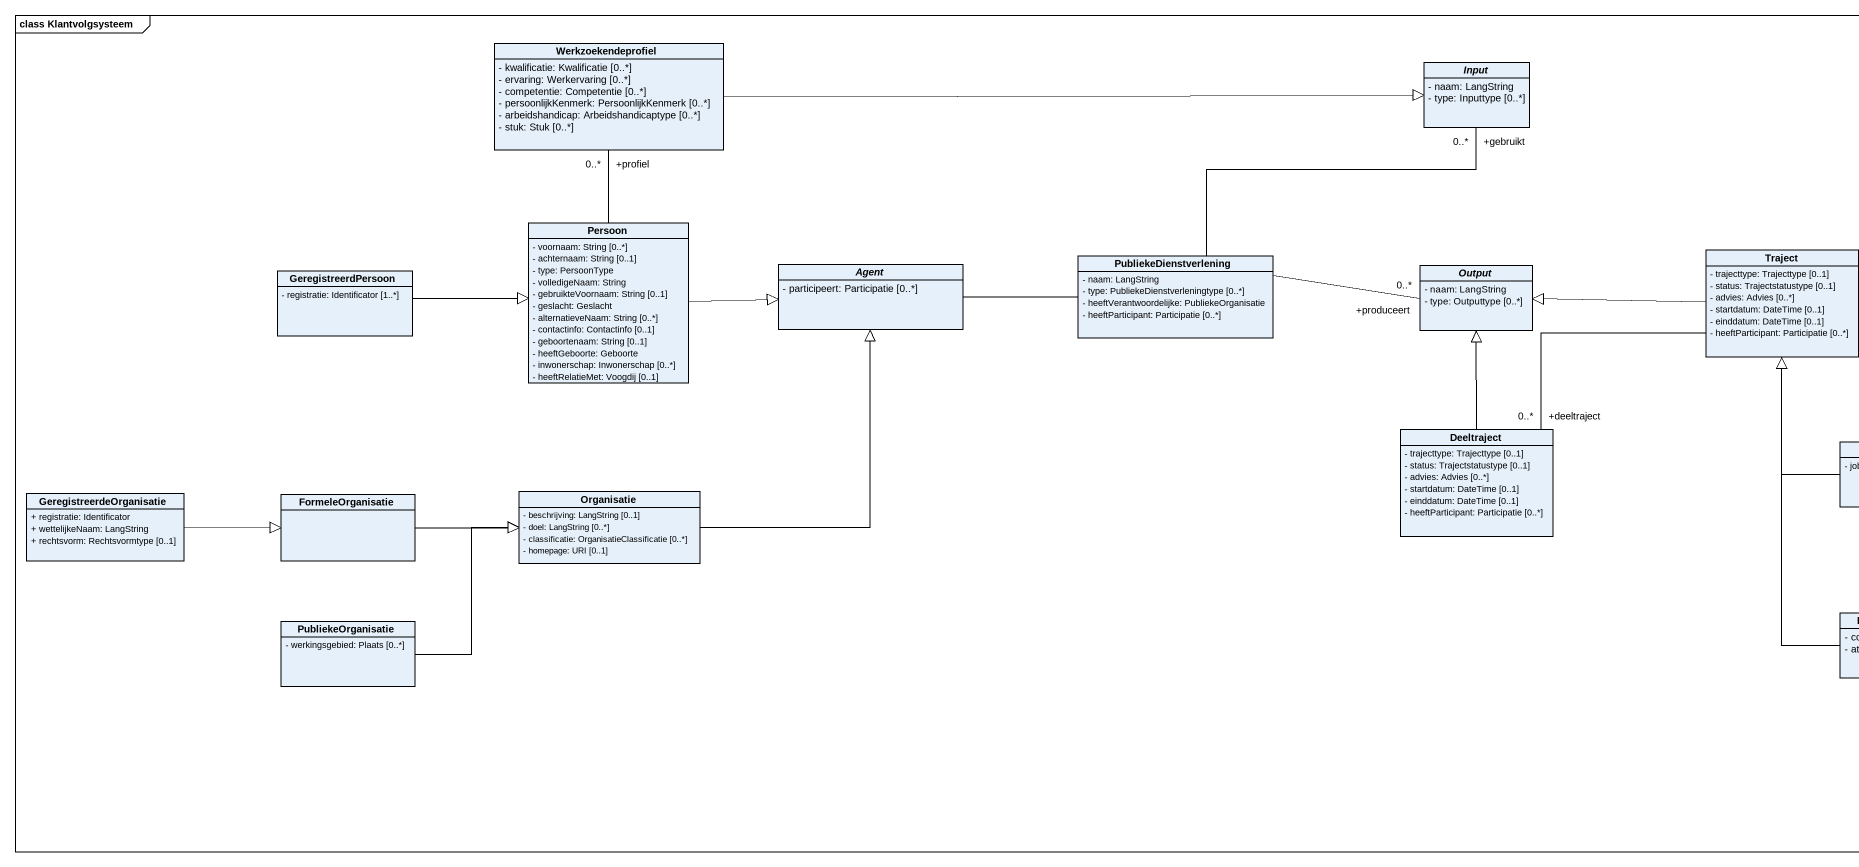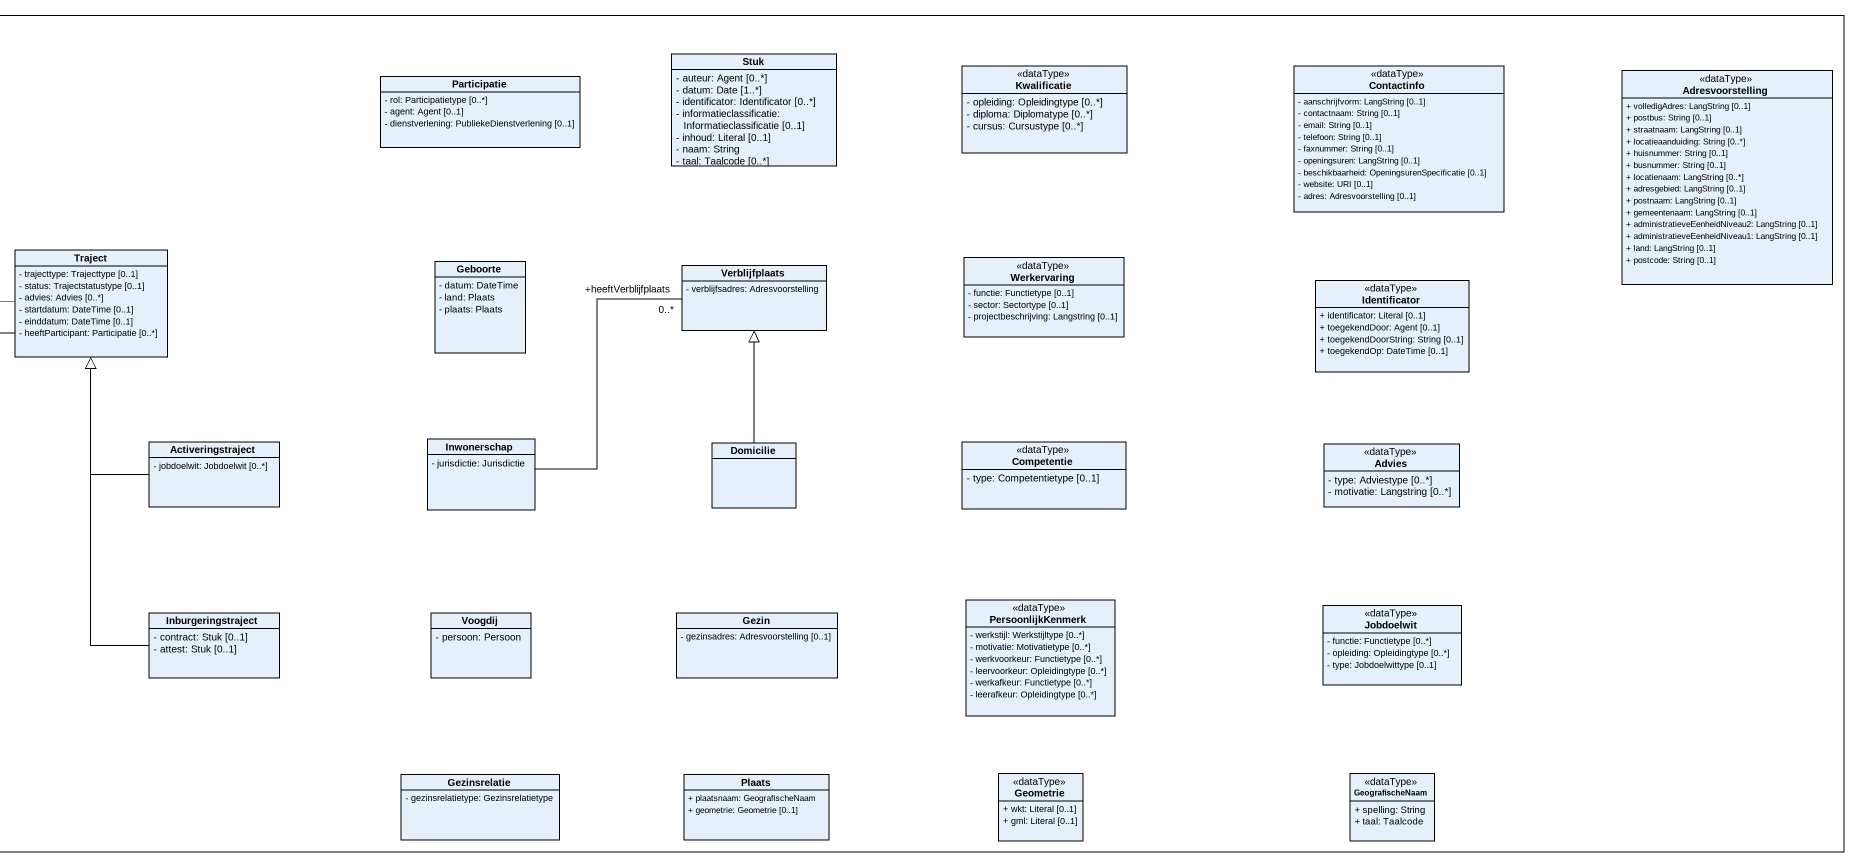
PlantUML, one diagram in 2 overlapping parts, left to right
@startuml
mainframe class Klantvolgsysteem
hide circle
hide empty members
skinparam classAttributeIconSize 0
class Werkzoekendeprofiel {
  - kwalificatie: Kwalificatie [0..*]
  - ervaring: Werkervaring [0..*]
  - competentie: Competentie [0..*]
  - persoonlijkKenmerk: PersoonlijkKenmerk [0..*]
  - arbeidshandicap: Arbeidshandicaptype [0..*]
  - stuk: Stuk [0..*]
}
abstract class Input {
  - naam: LangString
  - type: Inputtype [0..*]
}
class Participatie {
  - rol: Participatietype [0..*]
  - agent: Agent [0..1]
  - dienstverlening: PubliekeDienstverlening [0..1]
}
class Stuk {
  - auteur: Agent [0..*]
  - datum: Date [1..*]
  - identificator: Identificator [0..*]
  - informatieclassificatie: Informatieclassificatie [0..1]
  - inhoud: Literal [0..1]
  - naam: String
  - taal: Taalcode [0..*]
}
class Kwalificatie <<dataType>> {
  - opleiding: Opleidingtype [0..*]
  - diploma: Diplomatype [0..*]
  - cursus: Cursustype [0..*]
}
class Contactinfo <<dataType>> {
  - aanschrijfvorm: LangString [0..1]
  - contactnaam: String [0..1]
  - email: String [0..1]
  - telefoon: String [0..1]
  - faxnummer: String [0..1]
  - openingsuren: LangString [0..1]
  - beschikbaarheid: OpeningsurenSpecificatie [0..1]
  - website: URI [0..1]
  - adres: Adresvoorstelling [0..1]
}
class Adresvoorstelling <<dataType>> {
  + volledigAdres: LangString [0..1]
  + postbus: String [0..1]
  + straatnaam: LangString [0..1]
  + locatieaanduiding: String [0..*]
  + huisnummer: String [0..1]
  + busnummer: String [0..1]
  + locatienaam: LangString [0..*]
  + adresgebied: LangString [0..1]
  + postnaam: LangString [0..1]
  + gemeentenaam: LangString [0..1]
  + administratieveEenheidNiveau2: LangString [0..1]
  + administratieveEenheidNiveau1: LangString [0..1]
  + land: LangString [0..1]
  + postcode: String [0..1]
}
class Persoon {
  - voornaam: String [0..*]
  - achternaam: String [0..1]
  - type: PersoonType
  - volledigeNaam: String
  - gebruikteVoornaam: String [0..1]
  - geslacht: Geslacht
  - alternatieveNaam: String [0..*]
  - contactinfo: Contactinfo [0..1]
  - geboortenaam: String [0..1]
  - heeftGeboorte: Geboorte
  - inwonerschap: Inwonerschap [0..*]
  - heeftRelatieMet: Voogdij [0..1]
}
class GeregistreerdPersoon {
  - registratie: Identificator [1..*]
}
abstract class "Agent" as Agent_ {
  - participeert: Participatie [0..*]
}
class PubliekeDienstverlening {
  - naam: LangString
  - type: PubliekeDienstverleningtype [0..*]
  - heeftVerantwoordelijke: PubliekeOrganisatie
  - heeftParticipant: Participatie [0..*]
}
abstract class Output {
  - naam: LangString
  - type: Outputtype [0..*]
}
class Traject {
  - trajecttype: Trajecttype [0..1]
  - status: Trajectstatustype [0..1]
  - advies: Advies [0..*]
  - startdatum: DateTime [0..1]
  - einddatum: DateTime [0..1]
  - heeftParticipant: Participatie [0..*]
}
class Geboorte {
  - datum: DateTime
  - land: Plaats
  - plaats: Plaats
}
class Verblijfplaats {
  - verblijfsadres: Adresvoorstelling
}
class Werkervaring <<dataType>> {
  - functie: Functietype [0..1]
  - sector: Sectortype [0..1]
  - projectbeschrijving: Langstring [0..1]
}
class Identificator <<dataType>> {
  + identificator: Literal [0..1]
  + toegekendDoor: Agent [0..1]
  + toegekendDoorString: String [0..1]
  + toegekendOp: DateTime [0..1]
}
class Deeltraject {
  - trajecttype: Trajecttype [0..1]
  - status: Trajectstatustype [0..1]
  - advies: Advies [0..*]
  - startdatum: DateTime [0..1]
  - einddatum: DateTime [0..1]
  - heeftParticipant: Participatie [0..*]
}
class Activeringstraject {
  - jobdoelwit: Jobdoelwit [0..*]
}
class Inwonerschap {
  - jurisdictie: Jurisdictie
}
class Domicilie
class Competentie <<dataType>> {
  - type: Competentietype [0..1]
}
class Advies <<dataType>> {
  - type: Adviestype [0..*]
  - motivatie: Langstring [0..*]
}
class GeregistreerdeOrganisatie {
  + registratie: Identificator
  + wettelijkeNaam: LangString
  + rechtsvorm: Rechtsvormtype [0..1]
}
class FormeleOrganisatie
class Organisatie {
  - beschrijving: LangString [0..1]
  - doel: LangString [0..*]
  - classificatie: OrganisatieClassificatie [0..*]
  - homepage: URI [0..1]
}
class PubliekeOrganisatie {
  - werkingsgebied: Plaats [0..*]
}
class Inburgeringstraject {
  - contract: Stuk [0..1]
  - attest: Stuk [0..1]
}
class Voogdij {
  - persoon: Persoon
}
class Gezin {
  - gezinsadres: Adresvoorstelling [0..1]
}
class PersoonlijkKenmerk <<dataType>> {
  - werkstijl: Werkstijltype [0..*]
  - motivatie: Motivatietype [0..*]
  - werkvoorkeur: Functietype [0..*]
  - leervoorkeur: Opleidingtype [0..*]
  - werkafkeur: Functietype [0..*]
  - leerafkeur: Opleidingtype [0..*]
}
class Jobdoelwit <<dataType>> {
  - functie: Functietype [0..*]
  - opleiding: Opleidingtype [0..*]
  - type: Jobdoelwittype [0..1]
}
class Gezinsrelatie {
  - gezinsrelatietype: Gezinsrelatietype
}
class Plaats {
  + plaatsnaam: GeografischeNaam
  + geometrie: Geometrie [0..1]
}
class Geometrie <<dataType>> {
  + wkt: Literal [0..1]
  + gml: Literal [0..1]
}
class GeografischeNaam <<dataType>> {
  + spelling: String
  + taal: Taalcode
}
Werkzoekendeprofiel -right-|> Input
Persoon -up- "+profiel\n0..*" Werkzoekendeprofiel
Persoon -right-|> Agent_
GeregistreerdPersoon -right-|> Persoon
Agent_ -right- PubliekeDienstverlening
PubliekeDienstverlening -up- "+gebruikt\n0..*" Input
PubliekeDienstverlening -right- "+produceert\n0..*" Output
Traject -left-|> Output
Deeltraject -up-|> Output
Deeltraject "+deeltraject\n0..*" -right- Traject
Activeringstraject -up-|> Traject
Inwonerschap -up- "+heeftVerblijfplaats\n0..*" Verblijfplaats
Domicilie -up-|> Verblijfplaats
GeregistreerdeOrganisatie -right-|> FormeleOrganisatie
FormeleOrganisatie -right-|> Organisatie
Organisatie -up-|> Agent_
PubliekeOrganisatie -right-|> Organisatie
Inburgeringstraject -up-|> Traject
@enduml
